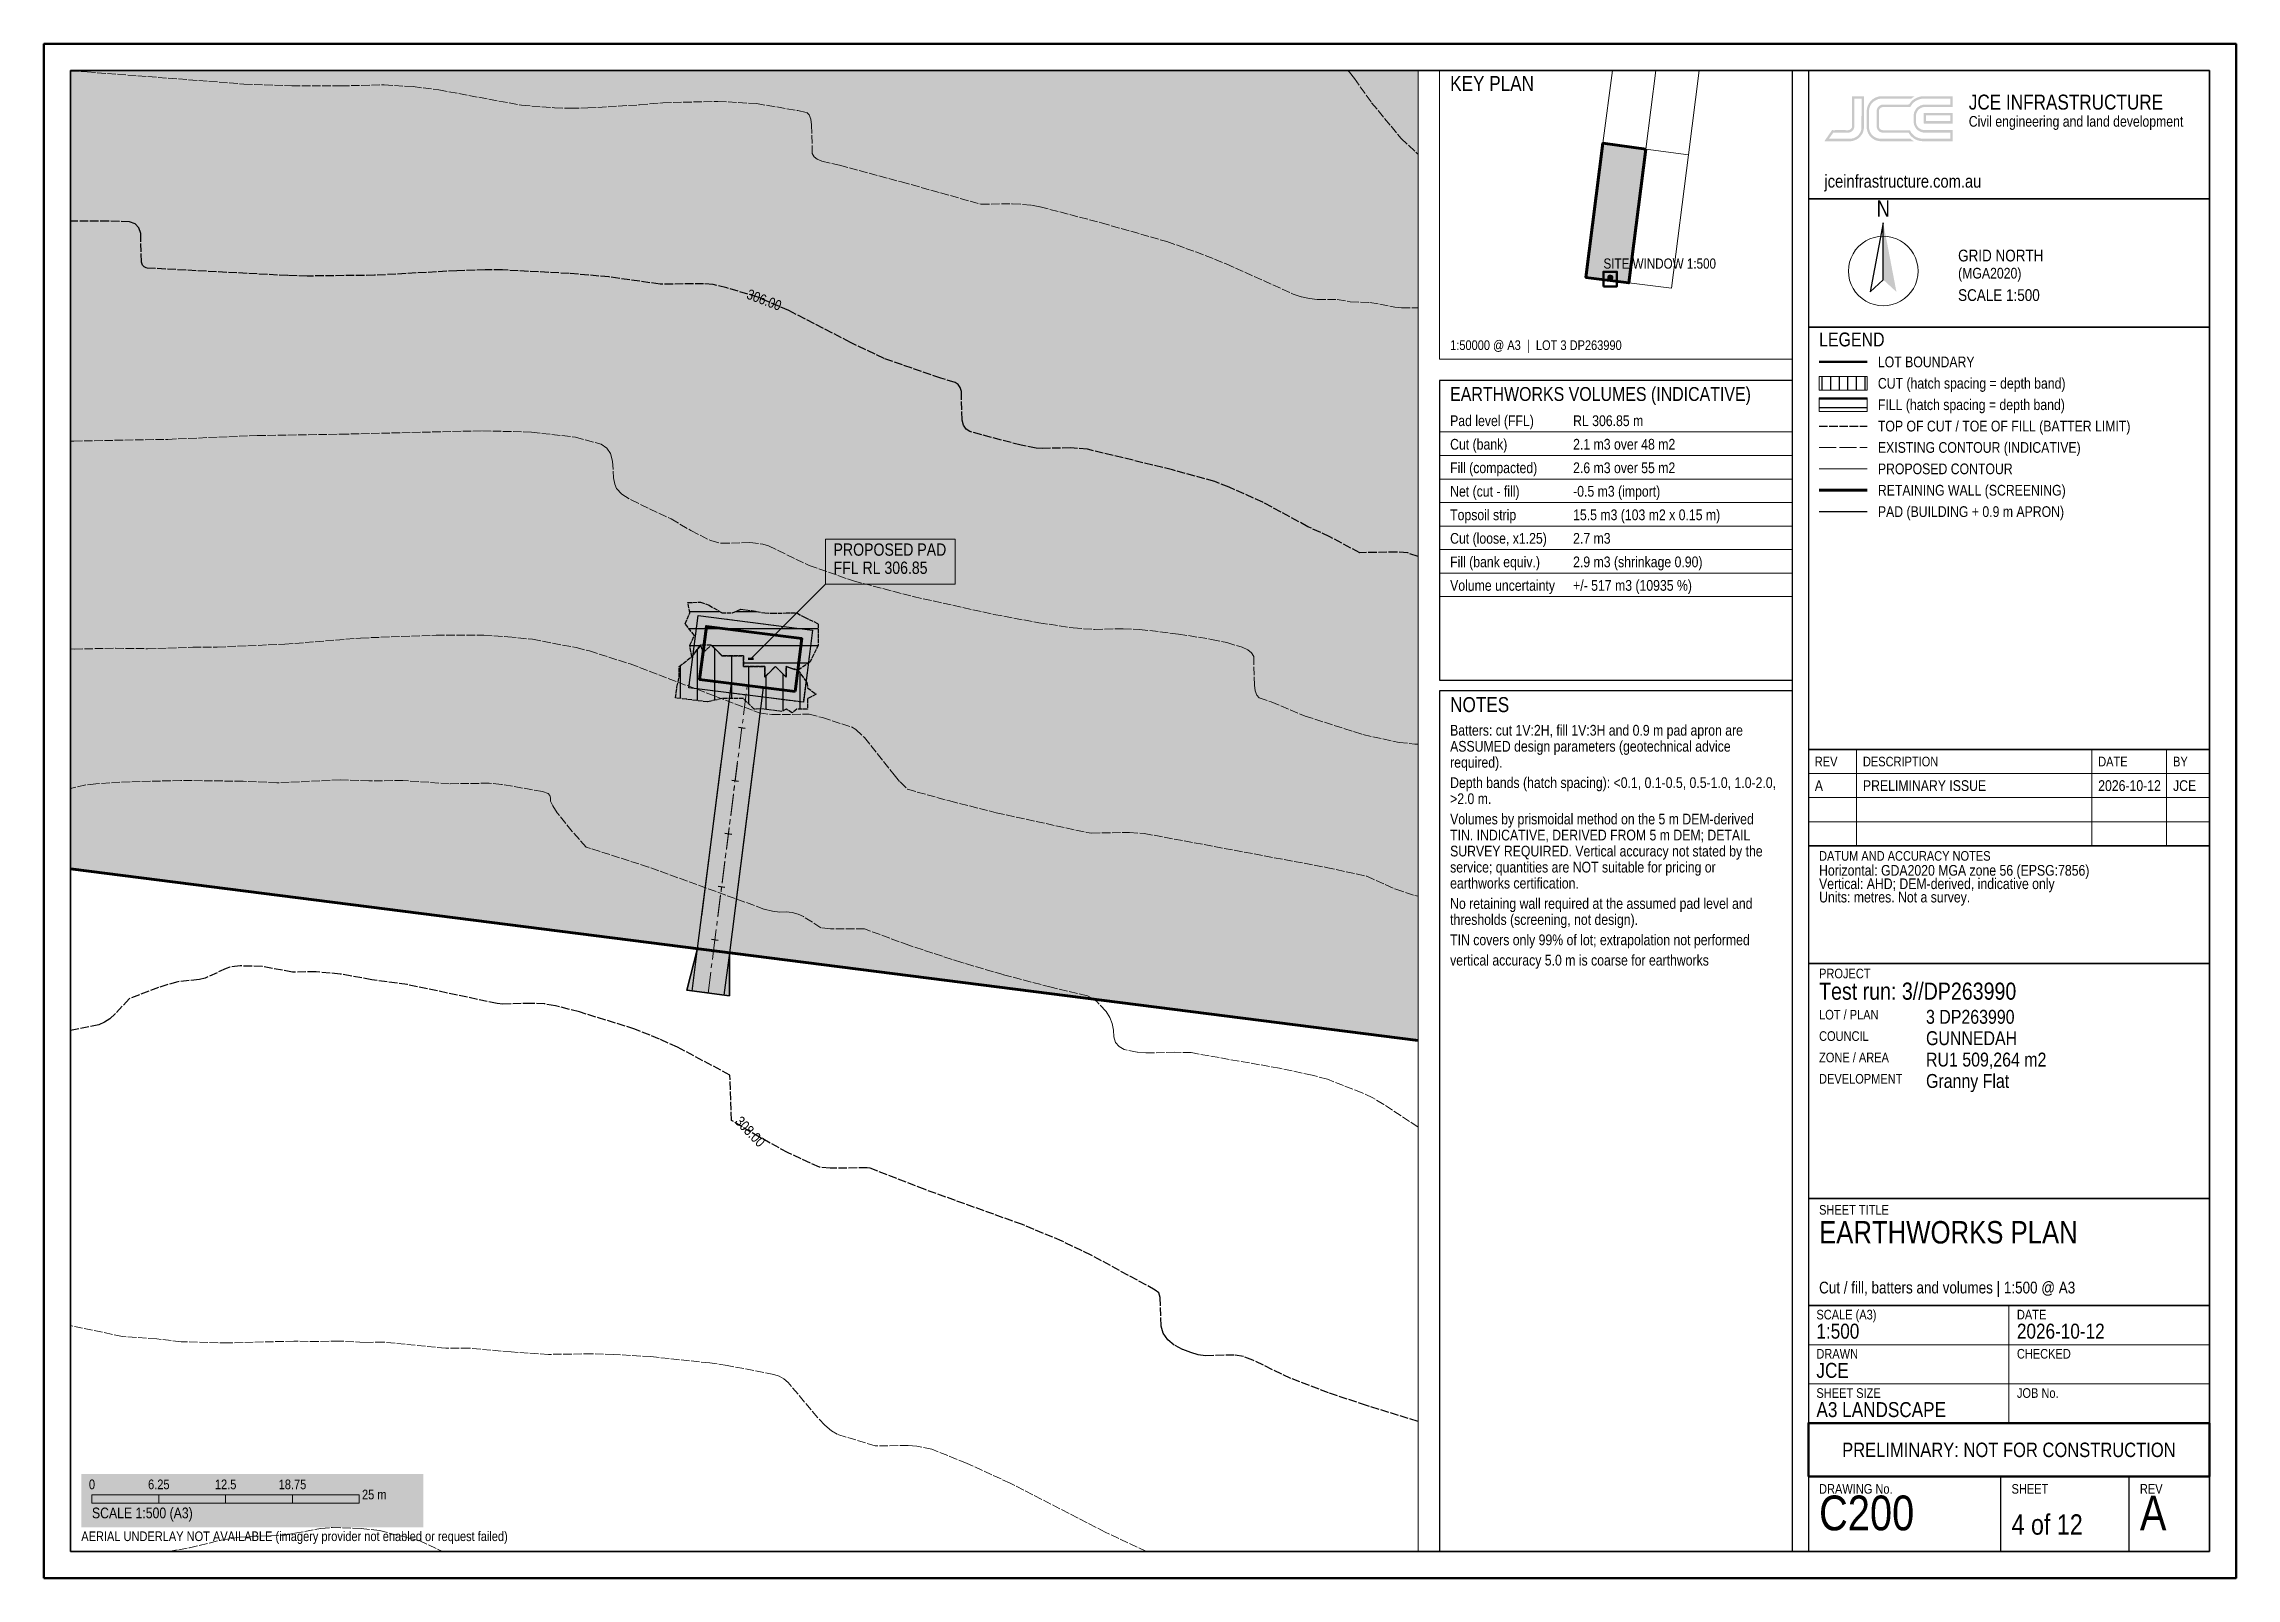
# Paper-space layout 'C200' of a CAD drawing. Header units: metres, sheet in millimetres. Extents: x 5 to 415, y 5 to 292.
# The model-space entities are those that its viewports show. They can reach past a viewport. Long polylines and large blocks are cut down to what shows.
import ezdxf
from ezdxf.enums import TextEntityAlignment as Align

# ---------------------------------------------------------------- set-up
doc = ezdxf.new("R2010")
doc.units = ezdxf.units.M
doc.header["$LTSCALE"] = 2.5
for name, pattern in [('CENTER', [5.08, 3.175, -0.635, 0.635, -0.635]), ('DASHED', [1.524, 1.27, -0.254]), ('DASHED2', [0.762, 0.635, -0.127])]:
    doc.linetypes.add(name, pattern=pattern)
for name, color, linetype, lineweight in [('A-BLDG-SLAB', 5, 'CONTINUOUS', 50), ('C-ANNO-CNTR', 8, 'CONTINUOUS', 13), ('C-ANNO-LOGO', 2, 'CONTINUOUS', 13), ('C-ANNO-NOTE', 7, 'CONTINUOUS', 18), ('C-ANNO-NRTH', 7, 'CONTINUOUS', 18), ('C-ANNO-STMP', 1, 'CONTINUOUS', 35), ('C-ANNO-TABL', 7, 'CONTINUOUS', 18), ('C-ANNO-TTLB', 7, 'CONTINUOUS', 25), ('C-ANNO-WNDW', 1, 'CONTINUOUS', 35), ('C-DRIV-CNTR', 6, 'CENTER', 18), ('C-DRIV-XOVR', 7, 'CONTINUOUS', 35), ('C-EART-BATR', 4, 'DASHED2', 25), ('C-EART-CUTT', 1, 'CONTINUOUS', 25), ('C-EART-FILL', 3, 'CONTINUOUS', 25), ('C-EART-PADD', 5, 'CONTINUOUS', 35), ('C-PROP-ADJN', 9, 'CONTINUOUS', 13), ('C-PROP-BDY', 3, 'CONTINUOUS', 50), ('C-TOPO-EXST', 8, 'DASHED', 13), ('C-TOPO-PROP', 6, 'CONTINUOUS', 18), ('C-WALL-RETN', 4, 'CONTINUOUS', 50)]:
    doc.layers.add(name, color=color, linetype=linetype, lineweight=lineweight)
doc.layers.add('C-ANNO-VPRT', color=7, linetype='CONTINUOUS', lineweight=13, plot=False)
doc.styles.add('ARIAL NARROW', font='arialn.ttf')

msp = doc.modelspace()

# ---------------------------------------------------------------- hatches: boundary and pattern name
at = {"layer": 'A-BLDG-SLAB', "true_color": 0x1a33b2}
for points in [[(227880.51, 6571855.95), (227879.87, 6571853.68), (227879.01, 6571851.49), (227877.95, 6571849.39), (227876.68, 6571847.4), (227875.22, 6571845.55), (227873.59, 6571843.85), (227871.8, 6571842.32), (227869.87, 6571840.97), (227867.82, 6571839.82), (227865.66, 6571838.88), (227863.42, 6571838.15), (227861.12, 6571837.64), (227858.78, 6571837.36), (227856.43, 6571837.31), (227854.08, 6571837.49), (227845.15, 6571838.63), (227842.83, 6571839.04), (227840.56, 6571839.68), (227838.37, 6571840.54), (227836.27, 6571841.61), (227834.29, 6571842.87), (227832.44, 6571844.33), (227830.74, 6571845.96), (227829.2, 6571847.75), (227827.86, 6571849.68), (227826.7, 6571851.74), (227825.76, 6571853.89), (227825.03, 6571856.13), (227824.52, 6571858.43), (227824.24, 6571860.77), (227824.19, 6571863.13), (227824.38, 6571865.47), (227825.01, 6571870.43), (227825.42, 6571872.75), (227826.06, 6571875.02), (227826.91, 6571877.21), (227827.98, 6571879.31), (227829.25, 6571881.3), (227830.71, 6571883.15), (227832.34, 6571884.85), (227834.13, 6571886.38), (227836.06, 6571887.73), (227838.11, 6571888.88), (227840.27, 6571889.83), (227842.51, 6571890.56), (227844.81, 6571891.06), (227847.15, 6571891.34), (227849.5, 6571891.39), (227851.85, 6571891.21), (227860.78, 6571890.07), (227863.1, 6571889.66), (227865.36, 6571889.02), (227867.56, 6571888.16), (227869.66, 6571887.1), (227871.64, 6571885.83), (227873.49, 6571884.37), (227875.19, 6571882.74), (227876.72, 6571880.95), (227878.07, 6571879.02), (227879.22, 6571876.97), (227880.17, 6571874.81), (227880.9, 6571872.57), (227881.41, 6571870.27), (227881.69, 6571867.93), (227881.73, 6571865.58), (227881.55, 6571863.23), (227880.92, 6571858.27)], [(227848.18, 6571862.44), (227848.82, 6571867.4), (227857.74, 6571866.26), (227857.11, 6571861.3)]]:
    msp.add_hatch(color=7, dxfattribs=at).paths.add_polyline_path(points)
at = {"layer": 'A-BLDG-SLAB', "true_color": 0xc7d6ff, "transparency": 33554623}
msp.add_hatch(color=7, dxfattribs=at).paths.add_polyline_path([(227848.18, 6571862.44), (227848.82, 6571867.4), (227857.74, 6571866.26), (227857.11, 6571861.3)])
msp.add_hatch(color=7, dxfattribs=at).paths.add_polyline_path([(227848.18, 6571862.44), (227848.82, 6571867.4), (227857.74, 6571866.26), (227857.11, 6571861.3)])
at = {"layer": 'C-DRIV-XOVR', "true_color": 0xdbdbdb, "transparency": 33554610}
for points in [[(227851.16, 6571862.06), (227854.14, 6571861.68), (227850.98, 6571836.88), (227850.47, 6571832.91), (227847.49, 6571833.29), (227848, 6571837.26)], [(227851.16, 6571862.06), (227854.14, 6571861.68), (227850.98, 6571836.88), (227850.47, 6571832.91), (227847.49, 6571833.29), (227848, 6571837.26)], [(227850.24, 6571854.81), (227853.26, 6571854.81), (227851.39, 6571840.11), (227848.36, 6571840.11)]]:
    msp.add_hatch(color=7, dxfattribs=at).paths.add_polyline_path(points)
at = {"layer": 'C-DRIV-XOVR', "true_color": 0xbfbfbf, "transparency": 33554572}
msp.add_hatch(color=7, dxfattribs=at).paths.add_polyline_path([(227850.97, 6571832.85), (227847, 6571833.36), (227848, 6571837.26), (227850.98, 6571836.88)])
msp.add_hatch(color=7, dxfattribs=at).paths.add_polyline_path([(227850.97, 6571832.85), (227847, 6571833.36), (227848, 6571837.26), (227850.98, 6571836.88)])
at = {"layer": 'C-EART-CUTT', "true_color": 0xd9261a}
h = msp.add_hatch(dxfattribs=at)
h.set_pattern_fill('ANSI31', scale=0.5039370079, angle=45)
h.paths.add_polyline_path([(227846.28, 6571862.65), (227846.28, 6571863.65), (227847.45, 6571864.55), (227848.28, 6571865.65), (227848.5, 6571864.92), (227849.28, 6571865.65), (227850.28, 6571864.65), (227851.28, 6571864.65), (227852.28, 6571864.65), (227852.28, 6571863.65), (227853.28, 6571863.65), (227854.28, 6571863.65), (227854.28, 6571862.65), (227855.28, 6571863.65), (227856.28, 6571862.65), (227856.28, 6571863.65), (227857.37, 6571863.29), (227858.23, 6571862.17), (227858.28, 6571861.65), (227859.1, 6571861.05), (227858.28, 6571860.65), (227858.28, 6571859.65), (227857.28, 6571859.65), (227856.86, 6571859.32), (227856.28, 6571859.65), (227855.87, 6571859.44), (227854.88, 6571859.57), (227853.88, 6571859.7), (227853.28, 6571859.65), (227852.28, 6571860.65), (227851.28, 6571860.65), (227850.28, 6571860.65), (227848.92, 6571860.33), (227847.93, 6571860.46), (227846.94, 6571860.58), (227845.95, 6571860.71), (227846.07, 6571861.7)])
at = {"layer": 'C-EART-FILL', "true_color": 0x1a9933}
h = msp.add_hatch(dxfattribs=at)
h.set_pattern_fill('ANSI31', scale=0.5039370079, angle=-45)
h.paths.add_polyline_path([(227848.28, 6571869.65), (227849.07, 6571869.38), (227850.28, 6571868.65), (227851.28, 6571868.65), (227852.05, 6571869), (227853.04, 6571868.88), (227854.28, 6571868.65), (227855.02, 6571868.63), (227856.28, 6571868.65), (227857.28, 6571868.65), (227858, 6571868.25), (227859.28, 6571867.65), (227859.28, 6571865.65), (227858.52, 6571864.07), (227857.37, 6571863.29), (227856.28, 6571863.65), (227856.28, 6571862.65), (227855.28, 6571863.65), (227854.28, 6571862.65), (227854.28, 6571863.65), (227853.28, 6571863.65), (227852.28, 6571863.65), (227852.28, 6571864.65), (227851.28, 6571864.65), (227850.28, 6571864.65), (227849.28, 6571865.65), (227848.28, 6571865.65), (227847.45, 6571864.55), (227847.28, 6571865.65), (227847.7, 6571866.53), (227846.83, 6571867.65), (227847.28, 6571868.65), (227847.09, 6571869.64)])
h.paths.add_polyline_path([(227857.87, 6571867.25), (227857.28, 6571866.65), (227858.28, 6571866.65)], flags=16)
h = msp.add_hatch(dxfattribs=at)
h.set_pattern_fill('ANSI31', scale=0.3779527559, angle=-45)
h.paths.add_polyline_path([(227857.87, 6571867.25), (227858.28, 6571866.65), (227857.28, 6571866.65)])
at = {"layer": 'C-PROP-BDY', "true_color": 0xffe633, "transparency": 33554521}
msp.add_hatch(color=7, dxfattribs=at).paths.add_polyline_path([(228025.27, 6571814.67), (227673.7, 6571859.47), (227625.75, 6571865.58), (227784.61, 6573120), (228184.96, 6573064.69)])
at = {"layer": 'C-PROP-BDY', "true_color": 0xe6f5e0}
msp.add_hatch(color=7, dxfattribs=at).paths.add_polyline_path([(228025.27, 6571814.67), (227673.7, 6571859.47), (227625.75, 6571865.58), (227784.61, 6573120), (228184.96, 6573064.69)])

# ---------------------------------------------------------------- linework, layer by layer
at = {"layer": 'A-BLDG-SLAB', "lineweight": 60, "true_color": 0x14339e}
msp.add_lwpolyline([(227857.11, 6571861.3), (227848.18, 6571862.44), (227848.82, 6571867.4), (227857.74, 6571866.26)], close=True, dxfattribs=at)
at = {"layer": 'C-DRIV-CNTR', "lineweight": 13}
for points in [[(227848.98, 6571833.1), (227849.49, 6571837.07), (227852.65, 6571861.87)], [(227849.9, 6571840.31), (227851.72, 6571854.61)]]:
    msp.add_lwpolyline(points, dxfattribs=at)
at = {"layer": 'C-DRIV-CNTR', "linetype": 'CONTINUOUS', "lineweight": 25}
for points in [[(227852.46, 6571857.86), (227851.83, 6571857.94)], [(227851.83, 6571852.9), (227851.19, 6571852.98)], [(227851.2, 6571847.94), (227850.56, 6571848.02)], [(227850.56, 6571842.98), (227849.93, 6571843.06)], [(227849.93, 6571838.02), (227849.3, 6571838.1)], [(227849.3, 6571833.06), (227848.67, 6571833.14)]]:
    msp.add_lwpolyline(points, dxfattribs=at)
at = {"layer": 'C-DRIV-XOVR', "lineweight": 30}
msp.add_lwpolyline([(227848, 6571837.26), (227851.16, 6571862.06), (227854.14, 6571861.68), (227850.98, 6571836.88), (227850.47, 6571832.91), (227847.49, 6571833.29)], close=True, dxfattribs=at)
for points in [[(227848.39, 6571840.31), (227850.21, 6571854.61)], [(227853.23, 6571854.61), (227851.41, 6571840.31)]]:
    msp.add_lwpolyline(points, dxfattribs=at)
at = {"layer": 'C-DRIV-XOVR', "lineweight": 35}
msp.add_lwpolyline([(227850.98, 6571836.88), (227848, 6571837.26), (227847, 6571833.36), (227850.97, 6571832.85)], close=True, dxfattribs=at)
at = {"layer": 'C-EART-BATR', "lineweight": 25}
for points in [[(227848.28, 6571869.65), (227849.07, 6571869.38), (227850.28, 6571868.65), (227851.28, 6571868.65), (227852.05, 6571869), (227853.04, 6571868.88), (227854.28, 6571868.65), (227855.02, 6571868.63), (227856.28, 6571868.65), (227857.28, 6571868.65), (227858, 6571868.25), (227859.28, 6571867.65), (227859.28, 6571865.65), (227858.52, 6571864.07), (227857.37, 6571863.29), (227856.28, 6571863.65), (227856.28, 6571862.65), (227855.28, 6571863.65), (227854.28, 6571862.65), (227854.28, 6571863.65), (227853.28, 6571863.65), (227852.28, 6571863.65), (227852.28, 6571864.65), (227851.28, 6571864.65), (227850.28, 6571864.65), (227849.28, 6571865.65), (227848.28, 6571865.65), (227847.45, 6571864.55), (227847.28, 6571865.65), (227847.7, 6571866.53), (227846.83, 6571867.65), (227847.28, 6571868.65), (227847.09, 6571869.64)], [(227846.07, 6571861.7), (227846.28, 6571862.65), (227846.28, 6571863.65), (227847.45, 6571864.55), (227848.28, 6571865.65), (227848.5, 6571864.92), (227849.28, 6571865.65), (227850.28, 6571864.65), (227851.28, 6571864.65), (227852.28, 6571864.65), (227852.28, 6571863.65), (227853.28, 6571863.65), (227854.28, 6571863.65), (227854.28, 6571862.65), (227855.28, 6571863.65), (227856.28, 6571862.65), (227856.28, 6571863.65), (227857.37, 6571863.29), (227858.23, 6571862.17), (227858.28, 6571861.65), (227859.1, 6571861.05), (227858.28, 6571860.65), (227858.28, 6571859.65), (227857.28, 6571859.65), (227856.86, 6571859.32), (227856.28, 6571859.65), (227855.87, 6571859.44), (227854.88, 6571859.57), (227853.88, 6571859.7), (227853.28, 6571859.65), (227852.28, 6571860.65), (227851.28, 6571860.65), (227850.28, 6571860.65), (227848.92, 6571860.33), (227847.93, 6571860.46), (227846.94, 6571860.58), (227845.95, 6571860.71)]]:
    msp.add_lwpolyline(points, close=True, dxfattribs=at)
at = {"layer": 'C-EART-PADD', "linetype": 'DASHED2', "lineweight": 20, "true_color": 0x14339e}
msp.add_lwpolyline([(227857.89, 6571860.3), (227847.18, 6571861.66), (227848.04, 6571868.41), (227858.75, 6571867.04)], close=True, dxfattribs=at)
at = {"layer": 'C-EART-PADD', "lineweight": 30, "true_color": 0x14339e}
msp.add_lwpolyline([(227857.89, 6571860.3), (227847.18, 6571861.66), (227848.04, 6571868.41), (227858.75, 6571867.04)], close=True, dxfattribs=at)
at = {"layer": 'C-PROP-ADJN', "lineweight": 9, "true_color": 0x737373}
for points in [[(227891.52, 6573950.44), (227784.61, 6573120), (228184.96, 6573064.69), (228298.12, 6573950.44)], [(228298.12, 6573950.44), (228184.96, 6573064.69), (228584.43, 6573013.67), (228704.08, 6573950.44)]]:
    msp.add_lwpolyline(points, dxfattribs=at)
at = {"layer": 'C-PROP-ADJN', "lineweight": 9, "true_color": 0x4c4c4c}
for points in [[(227882.02, 6573876.61), (227784.61, 6573120), (228184.96, 6573064.69), (228288.69, 6573876.61)], [(228288.69, 6573876.61), (228184.96, 6573064.69), (228584.43, 6573013.67), (228694.65, 6573876.61)]]:
    msp.add_lwpolyline(points, dxfattribs=at)
msp.add_lwpolyline([(228584.43, 6573013.67), (228184.96, 6573064.69), (228025.27, 6571814.67), (228424.78, 6571763.77)], close=True, dxfattribs=at)
at = {"layer": 'C-PROP-BDY', "lineweight": 60}
msp.add_lwpolyline([(228184.96, 6573064.69), (227784.61, 6573120), (227625.75, 6571865.58), (227673.7, 6571859.47), (228025.27, 6571814.67)], close=True, dxfattribs=at)
at = {"layer": 'C-PROP-BDY', "lineweight": 35}
msp.add_lwpolyline([(228184.96, 6573064.69), (227784.61, 6573120), (227625.75, 6571865.58), (227673.7, 6571859.47), (228025.27, 6571814.67)], close=True, dxfattribs=at)
at = {"layer": 'C-PROP-BDY', "lineweight": 50}
for points in [[(227787.87, 6571844.92), (227916.87, 6571828.49)], [(227824.77, 6571840.22), (227876.37, 6571833.65)]]:
    msp.add_lwpolyline(points, dxfattribs=at)
at = {"layer": 'C-TOPO-EXST', "lineweight": 13, "true_color": 0x808080}
for points in [[(227902.68, 6571920.88), (227902.72, 6571920.8), (227902.95, 6571920.53), (227904.1, 6571919.88), (227904.42, 6571919.8), (227905.54, 6571919.74), (227908.23, 6571919.81), (227908.56, 6571919.62), (227908.96, 6571919.23), (227909.42, 6571918.65), (227911.03, 6571916.37), (227913.78, 6571913.04), (227915.32, 6571911.6), (227916.52, 6571910.73), (227916.87, 6571910.55)], [(227787.87, 6571919.4), (227790.91, 6571919.25), (227805.58, 6571918.12), (227810.05, 6571917.96), (227814.65, 6571917.95), (227818.7, 6571918.04), (227821.39, 6571917.88), (227823.81, 6571917.57), (227831.55, 6571916.14), (227834.61, 6571915.9), (227836.14, 6571915.85), (227837.73, 6571915.88), (227842.57, 6571916.17), (227844.76, 6571916.37), (227849.9, 6571916.5), (227853.52, 6571916.29), (227857.38, 6571915.64), (227858.21, 6571915.46), (227858.43, 6571915.23), (227858.58, 6571914.84), (227858.66, 6571914.29), (227858.73, 6571911.62), (227858.89, 6571911.32), (227859.18, 6571911.08), (227859.62, 6571910.9), (227861.28, 6571910.53), (227867.06, 6571908.97), (227874.5, 6571906.88), (227877.42, 6571906.93), (227879.22, 6571906.8), (227880.03, 6571906.64), (227885.77, 6571905.13), (227891.87, 6571903.39), (227894.58, 6571902.43), (227897.44, 6571901.3), (227903.69, 6571898.48), (227904.47, 6571898.22), (227905.22, 6571898.05), (227905.95, 6571897.98), (227907.8, 6571897.96), (227909.03, 6571897.76), (227910.87, 6571897.7), (227913.21, 6571897.25), (227913.83, 6571897.19), (227916.2, 6571897.2)], [(227787.87, 6571884.73), (227789.68, 6571884.73), (227798.47, 6571884.89), (227806.83, 6571885.25), (227814.62, 6571885.37), (227827.89, 6571885.69), (227832.48, 6571885.56), (227836.58, 6571885.09), (227838.99, 6571884.44), (227839.51, 6571884.08), (227839.86, 6571883.56), (227840.05, 6571882.86), (227840.14, 6571881.28), (227840.26, 6571880.71), (227840.42, 6571880.29), (227840.93, 6571879.76), (227841.8, 6571879.22), (227845.53, 6571877.44), (227847.38, 6571876.36), (227849.23, 6571875.42), (227850.21, 6571875.17), (227852.9, 6571875.23), (227854.11, 6571875.09), (227854.63, 6571874.93), (227858.43, 6571873.09), (227862.57, 6571871.65), (227868.16, 6571870.19), (227875.7, 6571868.52), (227879.92, 6571867.73), (227883.13, 6571867.25), (227885.1, 6571867.11), (227887.79, 6571867.18), (227889.33, 6571867.12), (227892.96, 6571866.68), (227896.07, 6571866.18), (227897.49, 6571865.88), (227898.91, 6571865.46), (227899.45, 6571865.2), (227899.81, 6571864.91), (227900, 6571864.58), (227900.07, 6571861.91), (227900.15, 6571861.36), (227900.29, 6571860.96), (227900.5, 6571860.72), (227901.65, 6571860.33), (227904.81, 6571859.01), (227910.22, 6571857.28), (227913.59, 6571856.54), (227915.08, 6571856.39), (227916.87, 6571856.41)], [(227787.87, 6571865.33), (227789.72, 6571865.28), (227793.56, 6571865.35), (227796.57, 6571865.31), (227800.79, 6571865.45), (227803.09, 6571865.46), (227809.4, 6571865.73), (227816.49, 6571866.31), (227823.54, 6571866.56), (227828.01, 6571866.57), (227830.25, 6571866.42), (227832.57, 6571866.19), (227836.65, 6571865.41), (227837.89, 6571865.1), (227841.69, 6571863.88), (227853.77, 6571859.3), (227854.95, 6571859.14), (227858.42, 6571859.19), (227859.68, 6571858.86), (227862.38, 6571857.99), (227862.79, 6571857.76), (227863.61, 6571857), (227866.38, 6571853.51), (227866.93, 6571852.85), (227867.63, 6571852.16), (227871.58, 6571851.07), (227875.93, 6571849.97), (227884.36, 6571848.13), (227884.86, 6571848.07), (227888.39, 6571848.13), (227889.75, 6571848.03), (227906.79, 6571844.86), (227910.57, 6571844.03), (227913.29, 6571842.81), (227915.07, 6571842.22), (227915.76, 6571842.1), (227916.31, 6571842.12)], [(227916.57, 6571819.78), (227912.18, 6571822.69), (227911.15, 6571823.31), (227910.16, 6571823.76), (227906.89, 6571825.05), (227905.47, 6571825.42), (227902.41, 6571826.07), (227894.16, 6571827.53), (227892.62, 6571827.56), (227889.93, 6571827.5), (227889.1, 6571827.59), (227887.9, 6571827.83), (227887.41, 6571828.09), (227887.08, 6571828.48), (227886.91, 6571829), (227886.89, 6571829.64), (227886.77, 6571830.25), (227886.54, 6571830.83), (227886.2, 6571831.38), (227885.32, 6571832.32), (227884.88, 6571832.63), (227884.45, 6571832.84), (227881.05, 6571833.65), (227876.57, 6571834.83), (227872.7, 6571835.96), (227867.75, 6571837.58), (227863.62, 6571839.1), (227860.42, 6571839.1), (227859.54, 6571839.21), (227857.91, 6571840.25), (227857.39, 6571840.48), (227856.85, 6571840.63), (227856.29, 6571840.7), (227855.7, 6571840.68), (227855.01, 6571840.77), (227854.21, 6571840.96), (227843.42, 6571844.89), (227837.58, 6571846.75), (227836.28, 6571848.22), (227834.87, 6571849.97), (227834.47, 6571850.6), (227834.26, 6571851.06), (227834.25, 6571851.36), (227834.17, 6571851.59), (227834.02, 6571851.77), (227833.5, 6571851.96), (227829.68, 6571852.61), (227828.52, 6571852.73), (227824.77, 6571852.68), (227820.45, 6571852.98), (227817.27, 6571852.95), (227814.58, 6571853.04), (227808.67, 6571852.77), (227805.5, 6571852.91), (227799.69, 6571852.99), (227793.99, 6571852.82), (227791.74, 6571852.68), (227790.8, 6571852.57), (227787.94, 6571851.88)], [(227893.44, 6571779.38), (227891.04, 6571780.38), (227886.12, 6571782.68), (227877.24, 6571787.26), (227873.16, 6571789.13), (227869.89, 6571790.45), (227868.49, 6571790.74), (227867.7, 6571790.79), (227864.62, 6571790.75), (227861.04, 6571791.84), (227860.51, 6571792.17), (227859.91, 6571792.68), (227859.23, 6571793.39), (227856.46, 6571796.69), (227856.07, 6571797.02), (227855.63, 6571797.27), (227855.14, 6571797.44), (227850.76, 6571798.28), (227849.14, 6571798.51), (227843.63, 6571799.1), (227840.16, 6571799.31), (227838.14, 6571799.37), (227834.07, 6571799.31), (227830.57, 6571799.54), (227826.65, 6571799.89), (227824.45, 6571799.89), (227818.64, 6571800.45), (227816.82, 6571800.43), (227814.5, 6571800.56), (227812.55, 6571800.5), (227810.26, 6571800.55), (227804.11, 6571800.38), (227799.72, 6571800.49), (227797.42, 6571800.75), (227794.23, 6571800.99), (227787.87, 6571802.31)], [(227788.42, 6571779.71), (227788.48, 6571779.72), (227792.36, 6571780.01), (227795.89, 6571780.42), (227800.48, 6571781.21), (227803.44, 6571781.94), (227805.21, 6571782.22), (227809.39, 6571782.41), (227812.78, 6571783.02), (227813.84, 6571783.12), (227816.53, 6571783.04), (227818.25, 6571782.83), (227821.96, 6571781.9), (227827.36, 6571779.38)]]:
    msp.add_lwpolyline(points, dxfattribs=at)
at = {"layer": 'C-TOPO-EXST', "lineweight": 30, "true_color": 0x808080}
for points in [[(227916.87, 6571873.46), (227914.41, 6571874.26), (227913.41, 6571874.35), (227909.93, 6571874.28), (227907.13, 6571875.77), (227905.07, 6571876.72), (227900.85, 6571879.01), (227897.7, 6571880.42), (227896.36, 6571880.94), (227892.42, 6571882.03), (227884.47, 6571883.96), (227882.9, 6571884.1), (227880.22, 6571884.03), (227879.65, 6571884.08), (227878.25, 6571884.34), (227873.45, 6571885.61), (227873.1, 6571885.85), (227872.86, 6571886.21), (227872.73, 6571886.69), (227872.67, 6571889.36), (227872.56, 6571889.74), (227872.37, 6571890.03), (227872.09, 6571890.22), (227870.75, 6571890.6), (227865.45, 6571892.44), (227862.31, 6571893.95), (227856.52, 6571896.94), (227853.62, 6571898.2), (227850.72, 6571899.06), (227849.47, 6571899.37), (227848.56, 6571899.44), (227844.49, 6571899.4), (227839.72, 6571900.08), (227835.99, 6571900.4), (227829.75, 6571900.73), (227828.14, 6571900.75), (227825.49, 6571900.66), (227817.8, 6571900.23), (227811.5, 6571900.16), (227809.68, 6571900.2), (227796.51, 6571900.91), (227796.26, 6571901.01), (227796.09, 6571901.19), (227796, 6571901.47), (227795.93, 6571904.13), (227795.75, 6571904.67), (227795.4, 6571905.04), (227794.89, 6571905.24), (227792.92, 6571905.31), (227788.25, 6571905.31)], [(227916.14, 6571792.81), (227910.54, 6571794.53), (227907, 6571795.71), (227903.48, 6571797.05), (227899.92, 6571798.77), (227899.05, 6571799.11), (227898.19, 6571799.25), (227895.5, 6571799.18), (227894.82, 6571799.27), (227894.11, 6571799.47), (227893.35, 6571799.77), (227892.56, 6571800.18), (227891.96, 6571800.68), (227891.55, 6571801.28), (227891.34, 6571801.96), (227891.27, 6571804.63), (227891.12, 6571805.07), (227890.8, 6571805.33), (227884.81, 6571808.59), (227882.1, 6571809.89), (227878.38, 6571811.45), (227869.28, 6571814.72), (227864.13, 6571816.72), (227863.87, 6571816.77), (227860.4, 6571816.71), (227859.41, 6571816.81), (227856.46, 6571818.16), (227853.8, 6571819.62), (227851.16, 6571821.19), (227851.02, 6571825.43), (227846.13, 6571828.03), (227844.44, 6571828.8), (227842.14, 6571829.73), (227836.95, 6571831.34), (227834.7, 6571831.91), (227833.72, 6571832.08), (227832.46, 6571832.14), (227829.78, 6571832.07), (227829.27, 6571832.12), (227820.87, 6571833.89), (227817.53, 6571834.35), (227814.59, 6571834.88), (227812.32, 6571835.08), (227810.12, 6571835.07), (227807.29, 6571835.58), (227805.24, 6571835.64), (227804.27, 6571835.52), (227803.93, 6571835.41), (227801.95, 6571834.49), (227801.41, 6571834.36), (227799.39, 6571834.16), (227797.58, 6571833.63), (227794.85, 6571832.57), (227793.55, 6571831.15), (227793.04, 6571830.7), (227792.53, 6571830.37), (227792.01, 6571830.13), (227787.87, 6571829.3)]]:
    msp.add_lwpolyline(points, dxfattribs=at)

psp = doc.layouts.new('C200')

# ---------------------------------------------------------------- hatches: boundary and pattern name
at = {"layer": 'C-ANNO-LOGO', "true_color": 0xc79929}
h = psp.add_hatch(color=7, dxfattribs=at)
h.paths.add_polyline_path([(345.37, 282.21), (343.18, 282.21), (343.18, 276.57), (343.12, 276.31), (342.96, 276.08), (342.68, 275.9), (342.43, 275.85), (340.09, 275.86), (339.88, 275.84), (339.43, 275.86), (338.08, 273.92), (338.02, 273.79), (342.91, 273.78), (343.14, 273.81), (343.49, 273.89), (344.02, 274.11), (344.42, 274.38), (344.68, 274.64), (344.94, 274.95), (345.18, 275.38), (345.28, 275.7), (345.38, 276.15)])
h.paths.add_polyline_path([(344.92, 281.76), (344.95, 281.7), (344.92, 276.05), (344.76, 275.53), (344.47, 275.07), (344.11, 274.71), (343.76, 274.49), (343.43, 274.35), (343.03, 274.26), (342.68, 274.24), (342.32, 274.26), (342.04, 274.24), (338.88, 274.25), (338.87, 274.28), (339.65, 275.39), (342.56, 275.39), (342.97, 275.53), (343.19, 275.69), (343.36, 275.87), (343.49, 276.09), (343.59, 276.39), (343.6, 281.73), (343.63, 281.76)], flags=16)
psp.add_hatch(color=7, dxfattribs=at).paths.add_polyline_path([(346.68, 281.33), (346.34, 280.89), (346.16, 280.55), (346.02, 280.18), (345.94, 279.82), (345.92, 279.59), (345.92, 276.15), (346.02, 275.66), (346.21, 275.19), (346.49, 274.76), (346.76, 274.48), (347.07, 274.23), (347.45, 274.02), (347.78, 273.89), (348.19, 273.81), (348.48, 273.78), (354.69, 273.79), (354.67, 273.84), (354.4, 273.99), (354.08, 274.25), (348.52, 274.24), (348.15, 274.29), (347.69, 274.42), (347.23, 274.68), (346.87, 275.01), (346.65, 275.3), (346.48, 275.63), (346.36, 276.16), (346.36, 279.65), (346.39, 279.89), (346.53, 280.31), (346.71, 280.65), (346.86, 280.87), (347.18, 281.18), (347.47, 281.39), (347.99, 281.64), (348.48, 281.75), (349.01, 281.76), (354.24, 281.75), (354.67, 282.07), (354.85, 282.16), (354.86, 282.21), (348.44, 282.21), (348.09, 282.14), (347.58, 281.96), (347.07, 281.68)])
h = psp.add_hatch(color=7, dxfattribs=at)
h.paths.add_polyline_path([(361.99, 282.19), (356.38, 282.21), (356.16, 282.18), (355.84, 282.12), (355.35, 281.96), (354.82, 281.68), (354.49, 281.44), (354.19, 281.14), (353.82, 280.66), (353.39, 280.64), (348.98, 280.65), (348.8, 280.64), (348.54, 280.55), (348.23, 280.37), (348.03, 280.17), (347.86, 279.89), (347.79, 279.65), (347.79, 276.36), (347.88, 276.07), (348.01, 275.86), (348.18, 275.67), (348.37, 275.53), (348.75, 275.39), (353.74, 275.37), (354.12, 274.82), (354.53, 274.43), (355.03, 274.11), (355.32, 273.98), (355.79, 273.85), (356.33, 273.78), (361.98, 273.79), (361.99, 275.84), (361.96, 275.86), (356.59, 275.86), (356.17, 275.96), (355.74, 276.19), (355.43, 276.5), (355.24, 276.84), (355.18, 277.02), (355.14, 277.23), (355.14, 278.72), (355.23, 279.11), (355.37, 279.38), (355.53, 279.61), (355.69, 279.77), (355.95, 279.95), (356.23, 280.09), (356.44, 280.15), (356.77, 280.19), (361.99, 280.19)])
h.paths.add_polyline_path([(361.56, 281.73), (361.56, 280.67), (361.54, 280.65), (356.56, 280.64), (355.99, 280.48), (355.52, 280.21), (355.14, 279.84), (354.96, 279.57), (354.8, 279.23), (354.74, 279.02), (354.69, 278.71), (354.69, 277.35), (354.74, 276.98), (354.8, 276.78), (354.96, 276.43), (355.15, 276.15), (355.42, 275.88), (355.73, 275.66), (356.08, 275.5), (356.56, 275.39), (361.49, 275.41), (361.56, 275.36), (361.56, 274.28), (361.53, 274.25), (356.66, 274.26), (356.6, 274.24), (356.13, 274.26), (355.47, 274.42), (355.06, 274.62), (354.75, 274.83), (354.29, 275.3), (354.19, 275.45), (353.99, 275.85), (348.89, 275.85), (348.66, 275.9), (348.49, 275.99), (348.35, 276.13), (348.25, 276.3), (348.22, 276.47), (348.23, 279.61), (348.28, 279.77), (348.41, 279.94), (348.68, 280.13), (348.98, 280.19), (354.05, 280.19), (354.09, 280.22), (354.22, 280.46), (354.41, 280.72), (354.78, 281.09), (354.97, 281.24), (355.29, 281.44), (355.55, 281.55), (355.93, 281.68), (356.34, 281.75), (361.54, 281.76)], flags=16)
h = psp.add_hatch(color=7, dxfattribs=at)
h.paths.add_polyline_path([(356.58, 279.08), (356.57, 277.13), (356.61, 277.09), (361.62, 277.08), (361.99, 277.1), (361.99, 279.09)])
h.paths.add_polyline_path([(357.01, 278.61), (357.08, 278.65), (361.54, 278.64), (361.56, 278.62), (361.56, 277.56), (361.54, 277.54), (357.04, 277.54), (357.01, 277.61)], flags=16)
at = {"layer": 'C-ANNO-NOTE', "true_color": 0xffffff, "transparency": 33554656}
psp.add_hatch(color=7, dxfattribs=at).paths.add_polyline_path([(151.19, 190.95), (175.41, 190.95), (175.41, 199.35), (151.19, 199.35)])
at = {"layer": 'C-ANNO-NRTH', "true_color": 0x000000}
for points in [[(349, 258.5), (351.47, 245.6), (349, 247.88)], [(14, 20.6), (26.5, 20.6), (26.5, 19), (14, 19)], [(39, 20.6), (51.5, 20.6), (51.5, 19), (39, 19)]]:
    psp.add_hatch(color=7, dxfattribs=at).paths.add_polyline_path(points)
at = {"layer": 'C-ANNO-NRTH', "true_color": 0xffffff, "transparency": 33554636}
psp.add_hatch(color=7, dxfattribs=at).paths.add_polyline_path([(12, 24.5), (76, 24.5), (76, 14.5), (12, 14.5)])
at = {"layer": 'C-EART-CUTT', "true_color": 0xd9261a}
h = psp.add_hatch(dxfattribs=at)
h.set_pattern_fill('ANSI31', scale=0.503937, angle=45)
h.paths.add_polyline_path([(337, 227.2), (346, 227.2), (346, 229.8), (337, 229.8)])
at = {"layer": 'C-EART-FILL', "true_color": 0x1a9933}
h = psp.add_hatch(dxfattribs=at)
h.set_pattern_fill('ANSI31', scale=0.503937, angle=-45)
h.paths.add_polyline_path([(337, 223.2), (346, 223.2), (346, 225.8), (337, 225.8)])

# ---------------------------------------------------------------- linework, layer by layer
at = {"layer": 'C-ANNO-NRTH', "lineweight": 25}
psp.add_lwpolyline([(349, 258.5), (346.53, 245.6), (349, 247.88)], close=True, dxfattribs=at)
at = {"layer": 'C-ANNO-NRTH', "lineweight": 18}
for points in [[(345.04, 254.66), (344.4, 254.1)], [(345.75, 255.13), (345.04, 254.66)], [(346.51, 255.51), (345.75, 255.13)], [(347.32, 255.78), (346.51, 255.51)], [(348.15, 255.94), (347.32, 255.78)], [(349, 256), (348.15, 255.94)], [(349.85, 255.94), (349, 256)], [(350.68, 255.78), (349.85, 255.94)], [(351.49, 255.51), (350.68, 255.78)], [(352.25, 255.13), (351.49, 255.51)], [(352.96, 254.66), (352.25, 255.13)], [(353.6, 254.1), (352.96, 254.66)], [(342.56, 250.35), (342.5, 249.5)], [(342.72, 251.18), (342.56, 250.35)], [(342.99, 251.99), (342.72, 251.18)], [(343.37, 252.75), (342.99, 251.99)], [(343.84, 253.46), (343.37, 252.75)], [(344.4, 254.1), (343.84, 253.46)], [(354.16, 253.46), (353.6, 254.1)], [(354.63, 252.75), (354.16, 253.46)], [(355.01, 251.99), (354.63, 252.75)], [(355.28, 251.18), (355.01, 251.99)], [(355.44, 250.35), (355.28, 251.18)], [(355.5, 249.5), (355.44, 250.35)], [(342.5, 249.5), (342.56, 248.65)], [(342.56, 248.65), (342.72, 247.82)], [(342.72, 247.82), (342.99, 247.01)], [(342.99, 247.01), (343.37, 246.25)], [(343.37, 246.25), (343.84, 245.54)], [(354.16, 245.54), (354.63, 246.25)], [(354.63, 246.25), (355.01, 247.01)], [(355.01, 247.01), (355.28, 247.82)], [(355.28, 247.82), (355.44, 248.65)], [(355.44, 248.65), (355.5, 249.5)], [(343.84, 245.54), (344.4, 244.9)], [(344.4, 244.9), (345.04, 244.34)], [(345.04, 244.34), (345.75, 243.87)], [(345.75, 243.87), (346.51, 243.49)], [(346.51, 243.49), (347.32, 243.22)], [(347.32, 243.22), (348.15, 243.06)], [(348.15, 243.06), (349, 243)], [(349, 243), (349.85, 243.06)], [(349.85, 243.06), (350.68, 243.22)], [(350.68, 243.22), (351.49, 243.49)], [(351.49, 243.49), (352.25, 243.87)], [(352.25, 243.87), (352.96, 244.34)], [(352.96, 244.34), (353.6, 244.9)], [(353.6, 244.9), (354.16, 245.54)]]:
    psp.add_lwpolyline(points, dxfattribs=at)
for points in [[(14, 19), (26.5, 19), (26.5, 20.6), (14, 20.6)], [(26.5, 19), (39, 19), (39, 20.6), (26.5, 20.6)], [(39, 19), (51.5, 19), (51.5, 20.6), (39, 20.6)], [(51.5, 19), (64, 19), (64, 20.6), (51.5, 20.6)]]:
    psp.add_lwpolyline(points, close=True, dxfattribs=at)
at = {"layer": 'C-ANNO-STMP', "lineweight": 50, "true_color": 0xb81a1a}
psp.add_lwpolyline([(335, 24), (410, 24), (410, 34), (335, 34)], close=True, dxfattribs=at)
at = {"layer": 'C-ANNO-TABL', "lineweight": 25}
for points in [[(266, 173), (332, 173), (332, 229), (266, 229)], [(266, 10), (332, 10), (332, 171), (266, 171)]]:
    psp.add_lwpolyline(points, close=True, dxfattribs=at)
at = {"layer": 'C-ANNO-TABL', "lineweight": 9}
for points in [[(266, 219.4), (332, 219.4)], [(266, 215), (332, 215)], [(266, 210.6), (332, 210.6)], [(266, 206.2), (332, 206.2)], [(266, 201.8), (332, 201.8)], [(266, 197.4), (332, 197.4)], [(266, 193), (332, 193)], [(266, 188.6), (332, 188.6)]]:
    psp.add_lwpolyline(points, dxfattribs=at)
at = {"layer": 'C-ANNO-TABL', "lineweight": 13}
for points in [[(344, 142), (344, 160)], [(388, 142), (388, 160)], [(402, 142), (402, 160)], [(335, 155.5), (410, 155.5)], [(335, 151), (410, 151)], [(335, 146.5), (410, 146.5)]]:
    psp.add_lwpolyline(points, dxfattribs=at)
at = {"layer": 'C-ANNO-TTLB', "lineweight": 50}
psp.add_lwpolyline([(5, 5), (415, 5), (415, 292), (5, 292)], close=True, dxfattribs=at)
at = {"layer": 'C-ANNO-TTLB', "lineweight": 35}
psp.add_lwpolyline([(10, 10), (410, 10), (410, 287), (10, 287)], close=True, dxfattribs=at)
at = {"layer": 'C-ANNO-TTLB', "lineweight": 25}
for points in [[(10, 10), (332, 10), (332, 287), (10, 287)], [(335, 263), (410, 263), (410, 287), (335, 287)], [(335, 239), (410, 239), (410, 263), (335, 263)], [(335, 160), (410, 160), (410, 239), (335, 239)], [(335, 142), (410, 142), (410, 160), (335, 160)], [(335, 120), (410, 120), (410, 142), (335, 142)], [(335, 76), (410, 76), (410, 120), (335, 120)], [(335, 56), (410, 56), (410, 76), (335, 76)], [(335, 34), (410, 34), (410, 56), (335, 56)], [(335, 10), (410, 10), (410, 24), (335, 24)]]:
    psp.add_lwpolyline(points, close=True, dxfattribs=at)
at = {"layer": 'C-ANNO-TTLB', "lineweight": 18}
for points in [[(372.5, 34), (372.5, 56)], [(335, 48.67), (410, 48.67)], [(335, 41.33), (410, 41.33)]]:
    psp.add_lwpolyline(points, dxfattribs=at)
at = {"layer": 'C-ANNO-TTLB', "lineweight": 25}
for points in [[(371, 10), (371, 24)], [(395, 10), (395, 24)]]:
    psp.add_lwpolyline(points, dxfattribs=at)
at = {"layer": 'C-ANNO-WNDW', "lineweight": 50}
psp.add_lwpolyline([(296.68, 246.61), (299.2, 246.61), (299.2, 249.38), (296.68, 249.38)], close=True, dxfattribs=at)
at = {"layer": 'C-EART-BATR', "linetype": 'DASHED2', "lineweight": 25, "true_color": 0x0000cc}
psp.add_lwpolyline([(337, 220.5), (346, 220.5)], dxfattribs=at)
at = {"layer": 'C-EART-CUTT', "lineweight": 18, "true_color": 0xcc1a1a}
psp.add_lwpolyline([(337, 227.2), (346, 227.2), (346, 229.8), (337, 229.8)], close=True, dxfattribs=at)
at = {"layer": 'C-EART-FILL', "lineweight": 18, "true_color": 0x008033}
psp.add_lwpolyline([(337, 223.2), (346, 223.2), (346, 225.8), (337, 225.8)], close=True, dxfattribs=at)
at = {"layer": 'C-EART-PADD', "lineweight": 30, "true_color": 0x14339e}
psp.add_lwpolyline([(337, 204.5), (346, 204.5)], dxfattribs=at)
at = {"layer": 'C-EART-PADD', "lineweight": 13}
psp.add_lwpolyline([(151.19, 190.95), (175.41, 190.95), (175.41, 199.35), (151.19, 199.35)], close=True, dxfattribs=at)
at = {"layer": 'C-EART-PADD', "lineweight": 15}
psp.add_lwpolyline([(137.19, 176.95), (151.19, 190.95)], dxfattribs=at)
at = {"layer": 'C-EART-PADD', "lineweight": 50}
psp.add_lwpolyline([(136.69, 176.95), (137.69, 176.95)], dxfattribs=at)
at = {"layer": 'C-PROP-BDY', "lineweight": 50, "true_color": 0x00801a}
psp.add_lwpolyline([(337, 232.5), (346, 232.5)], dxfattribs=at)
at = {"layer": 'C-TOPO-EXST', "linetype": 'DASHED', "lineweight": 13, "true_color": 0x808080}
psp.add_lwpolyline([(337, 216.5), (346, 216.5)], dxfattribs=at)
at = {"layer": 'C-TOPO-PROP', "lineweight": 20, "true_color": 0xb80080}
psp.add_lwpolyline([(337, 212.5), (346, 212.5)], dxfattribs=at)
at = {"layer": 'C-WALL-RETN', "lineweight": 80, "true_color": 0x0000cc}
psp.add_lwpolyline([(337, 208.5), (346, 208.5)], dxfattribs=at)

# ---------------------------------------------------------------- texts
at = {"layer": 'C-ANNO-CNTR', "true_color": 0x595959, "style": 'ARIAL NARROW'}
for s, rotation, p in [('306.00', -20.9189, (139.72, 244.11)), ('308.00', -46.1977, (137.1, 88.53))]:
    psp.add_text(s, height=1.9, rotation=rotation, dxfattribs=at).set_placement(p, align=Align.MIDDLE_CENTER)
at = {"layer": 'C-ANNO-NOTE', "style": 'ARIAL NARROW'}
for s, height, p in [('KEY PLAN', 2.8, (268, 286)), ('Batters: cut 1V:2H, fill 1V:3H and 0.9 m pad apron are', 2, (268, 164.6)), ('ASSUMED design parameters (geotechnical advice', 2, (268, 161.6)), ('required).', 2, (268, 158.6)), ('>2.0 m.', 2, (268, 151.8)), ('Depth bands (hatch spacing): <0.1, 0.1-0.5, 0.5-1.0, 1.0-2.0,', 2, (268, 154.8)), ('Volumes by prismoidal method on the 5 m DEM-derived', 2, (268, 148)), ('TIN. INDICATIVE, DERIVED FROM 5 m DEM; DETAIL', 2, (268, 145)), ('SURVEY REQUIRED. Vertical accuracy not stated by the', 2, (268, 142)), ('service; quantities are NOT suitable for pricing or', 2, (268, 139)), ('earthworks certification.', 2, (268, 136)), ('No retaining wall required at the assumed pad level and', 2, (268, 132.2)), ('thresholds (screening, not design).', 2, (268, 129.2)), ('TIN covers only 99% of lot; extrapolation not performed', 2, (268, 125.4)), ('vertical accuracy 5.0 m is coarse for earthworks', 2, (268, 121.6))]:
    psp.add_text(s, height=height, dxfattribs=at).set_placement(p, align=Align.TOP_LEFT)
psp.add_text('1:50000 @ A3  |  LOT 3 DP263990', height=1.8, dxfattribs=at).set_placement((268, 234.2), align=Align.BOTTOM_LEFT)
at = {"layer": 'C-ANNO-NOTE', "true_color": 0x000000, "style": 'ARIAL NARROW'}
psp.add_text('NOTES', height=2.8, dxfattribs=at).set_placement((268, 169.8), align=Align.TOP_LEFT)
at = {"layer": 'C-ANNO-NOTE', "true_color": 0x404040, "style": 'ARIAL NARROW'}
psp.add_text('AERIAL UNDERLAY NOT AVAILABLE (imagery provider not enabled or request failed)', height=1.8, dxfattribs=at).set_placement((12, 11.4), align=Align.BOTTOM_LEFT)
at = {"layer": 'C-ANNO-NRTH', "style": 'ARIAL NARROW'}
psp.add_text('N', height=3, dxfattribs=at).set_placement((349, 261.2), align=Align.MIDDLE_CENTER)
for s, height, p in [('GRID NORTH', 2.2, (363, 253.5)), ('(MGA2020)', 2, (363, 250.1)), ('SCALE 1:500', 2.2, (363, 246.1)), ('SCALE 1:500 (A3)', 2, (14, 18.2))]:
    psp.add_text(s, height=height, dxfattribs=at).set_placement(p, align=Align.TOP_LEFT)
for s, p in [('0', (14, 21.1)), ('6.25', (26.5, 21.1)), ('12.5', (39, 21.1)), ('18.75', (51.5, 21.1))]:
    psp.add_text(s, height=1.8, dxfattribs=at).set_placement(p, align=Align.BOTTOM_CENTER)
psp.add_text('25 m', height=1.8, dxfattribs=at).set_placement((64.5, 19.2), align=Align.BOTTOM_LEFT)
at = {"layer": 'C-ANNO-STMP', "true_color": 0xb81a1a, "style": 'ARIAL NARROW'}
psp.add_text('PRELIMINARY: NOT FOR CONSTRUCTION', height=2.7, dxfattribs=at).set_placement((372.5, 29), align=Align.MIDDLE_CENTER)
at = {"layer": 'C-ANNO-TABL', "style": 'ARIAL NARROW'}
for s, height, p in [('EARTHWORKS VOLUMES (INDICATIVE)', 2.6, (268, 227.8)), ('Pad level (FFL)', 2, (268, 222.5)), ('RL 306.85 m', 2, (291, 222.5)), ('Cut (bank)', 2, (268, 218.1)), ('2.1 m3 over 48 m2', 2, (291, 218.1)), ('Fill (compacted)', 2, (268, 213.7)), ('2.6 m3 over 55 m2', 2, (291, 213.7)), ('Net (cut - fill)', 2, (268, 209.3)), ('-0.5 m3 (import)', 2, (291, 209.3)), ('Topsoil strip', 2, (268, 204.9)), ('15.5 m3 (103 m2 x 0.15 m)', 2, (291, 204.9)), ('Cut (loose, x1.25)', 2, (268, 200.5)), ('2.7 m3', 2, (291, 200.5)), ('Fill (bank equiv.)', 2, (268, 196.1)), ('2.9 m3 (shrinkage 0.90)', 2, (291, 196.1)), ('Volume uncertainty', 2, (268, 191.7)), ('+/- 517 m3 (10935 %)', 2, (291, 191.7))]:
    psp.add_text(s, height=height, dxfattribs=at).set_placement(p, align=Align.TOP_LEFT)
for s, height, p in [('REV', 1.8, (336.2, 157.75)), ('DESCRIPTION', 1.8, (345.2, 157.75)), ('DATE', 1.8, (389.2, 157.75)), ('BY', 1.8, (403.2, 157.75)), ('A', 2, (336.2, 153.25)), ('PRELIMINARY ISSUE', 2, (345.2, 153.25)), ('2026-10-12', 2, (389.2, 153.25)), ('JCE', 2, (403.2, 153.25))]:
    psp.add_text(s, height=height, dxfattribs=at).set_placement(p, align=Align.MIDDLE_LEFT)
at = {"layer": 'C-ANNO-TTLB', "style": 'ARIAL NARROW'}
for s, height, p in [('JCE INFRASTRUCTURE', 2.8, (365, 282.5)), ('LEGEND', 2.6, (337, 238)), ('Vertical: AHD; DEM-derived, indicative only', 2, (337, 135.9)), ('Horizontal: GDA2020 MGA zone 56 (EPSG:7856)', 2, (337, 138.4)), ('Units: metres. Not a survey.', 2, (337, 133.4)), ('Test run: 3//DP263990', 3.2, (337, 116.4)), ('3 DP263990', 2.6, (357, 111.3)), ('GUNNEDAH', 2.6, (357, 107.3)), ('RU1 509,264 m2', 2.6, (357, 103.3)), ('Granny Flat', 2.6, (357, 99.3)), ('EARTHWORKS PLAN', 4.2, (337, 71.8)), ('1:500', 2.8, (336.5, 52.6)), ('2026-10-12', 2.8, (374, 52.6)), ('JCE', 2.8, (336.5, 45.27)), ('A3 LANDSCAPE', 2.8, (336.5, 37.93))]:
    psp.add_text(s, height=height, dxfattribs=at).set_placement(p, align=Align.TOP_LEFT)
at = {"layer": 'C-ANNO-TTLB', "true_color": 0x404040, "style": 'ARIAL NARROW'}
psp.add_text('Civil engineering and land development', height=2, dxfattribs=at).set_placement((365, 278.5), align=Align.TOP_LEFT)
at = {"layer": 'C-ANNO-TTLB', "true_color": 0x1a408c, "style": 'ARIAL NARROW'}
psp.add_text('jceinfrastructure.com.au', height=2.4, dxfattribs=at).set_placement((338, 267.5), align=Align.TOP_LEFT)
at = {"layer": 'C-ANNO-TTLB', "style": 'ARIAL NARROW'}
for s, p in [('CUT (hatch spacing = depth band)', (348, 228.5)), ('LOT BOUNDARY', (348, 232.5)), ('FILL (hatch spacing = depth band)', (348, 224.5)), ('TOP OF CUT / TOE OF FILL (BATTER LIMIT)', (348, 220.5)), ('EXISTING CONTOUR (INDICATIVE)', (348, 216.5)), ('PROPOSED CONTOUR', (348, 212.5)), ('RETAINING WALL (SCREENING)', (348, 208.5)), ('PAD (BUILDING + 0.9 m APRON)', (348, 204.5))]:
    psp.add_text(s, height=2, dxfattribs=at).set_placement(p, align=Align.MIDDLE_LEFT)
at = {"layer": 'C-ANNO-TTLB', "true_color": 0x595959, "style": 'ARIAL NARROW'}
for s, p in [('DATUM AND ACCURACY NOTES', (337, 141)), ('PROJECT', (337, 119)), ('LOT / PLAN', (337, 111.3)), ('COUNCIL', (337, 107.3)), ('ZONE / AREA', (337, 103.3)), ('DEVELOPMENT', (337, 99.3)), ('SHEET TITLE', (337, 74.8)), ('SCALE (A3)', (336.5, 55.2)), ('DATE', (374, 55.2)), ('DRAWN', (336.5, 47.87)), ('CHECKED', (374, 47.87)), ('SHEET SIZE', (336.5, 40.53)), ('JOB No.', (374, 40.53)), ('DRAWING No.', (337, 22.6)), ('SHEET', (373, 22.6)), ('REV', (397, 22.6))]:
    psp.add_text(s, height=1.8, dxfattribs=at).set_placement(p, align=Align.TOP_LEFT)
at = {"layer": 'C-ANNO-TTLB', "true_color": 0x333333, "style": 'ARIAL NARROW'}
psp.add_text('Cut / fill, batters and volumes | 1:500 @ A3', height=2.2, dxfattribs=at).set_placement((337, 57.6), align=Align.BOTTOM_LEFT)
at = {"layer": 'C-ANNO-TTLB', "style": 'ARIAL NARROW'}
for s, height, p in [('C200', 6.5, (337, 12)), ('4 of 12', 3.8, (373, 12)), ('A', 6.5, (397, 12))]:
    psp.add_text(s, height=height, dxfattribs=at).set_placement(p, align=Align.BOTTOM_LEFT)
at = {"layer": 'C-ANNO-WNDW', "true_color": 0xcc1a1a, "style": 'ARIAL NARROW'}
psp.add_text('SITE WINDOW 1:500', height=1.9, dxfattribs=at).set_placement((296.68, 249.38), align=Align.BOTTOM_LEFT)
at = {"layer": 'C-EART-PADD', "true_color": 0x14339e, "style": 'ARIAL NARROW'}
for s, p in [('PROPOSED PAD', (152.69, 198.55)), ('FFL RL 306.85', (152.69, 195.15))]:
    psp.add_text(s, height=2.3, dxfattribs=at).set_placement(p, align=Align.TOP_LEFT)

# ---------------------------------------------------------------- viewports
at = {"layer": 'C-ANNO-VPRT'}
vp = psp.add_viewport(center=(136, 148.5), size=(252, 277), view_center_point=(227852.37, 6571850.13), view_height=138.5, dxfattribs=at)
vp.frozen_layers = ['C-ANNO-CNTR', 'C-ANNO-LOGO', 'C-ANNO-NOTE', 'C-ANNO-NRTH', 'C-ANNO-STMP', 'C-ANNO-TABL', 'C-ANNO-TTLB', 'C-ANNO-VPRT', 'C-ANNO-WNDW', 'C-PROP-ADJN', 'C-TOPO-PROP', 'C-WALL-RETN']
vp = psp.add_viewport(center=(299, 260), size=(66, 54), view_center_point=(227905.36, 6572450.44), view_height=2700, status=3, dxfattribs=at)
vp.frozen_layers = ['C-ANNO-CNTR', 'C-ANNO-LOGO', 'C-ANNO-NOTE', 'C-ANNO-NRTH', 'C-ANNO-STMP', 'C-ANNO-TABL', 'C-ANNO-TTLB', 'C-ANNO-VPRT', 'C-ANNO-WNDW', 'C-DRIV-CNTR', 'C-DRIV-XOVR', 'C-EART-BATR', 'C-EART-CUTT', 'C-EART-FILL', 'C-EART-PADD', 'C-TOPO-EXST', 'C-TOPO-PROP', 'C-WALL-RETN']

doc.saveas('drawing.dxf')
